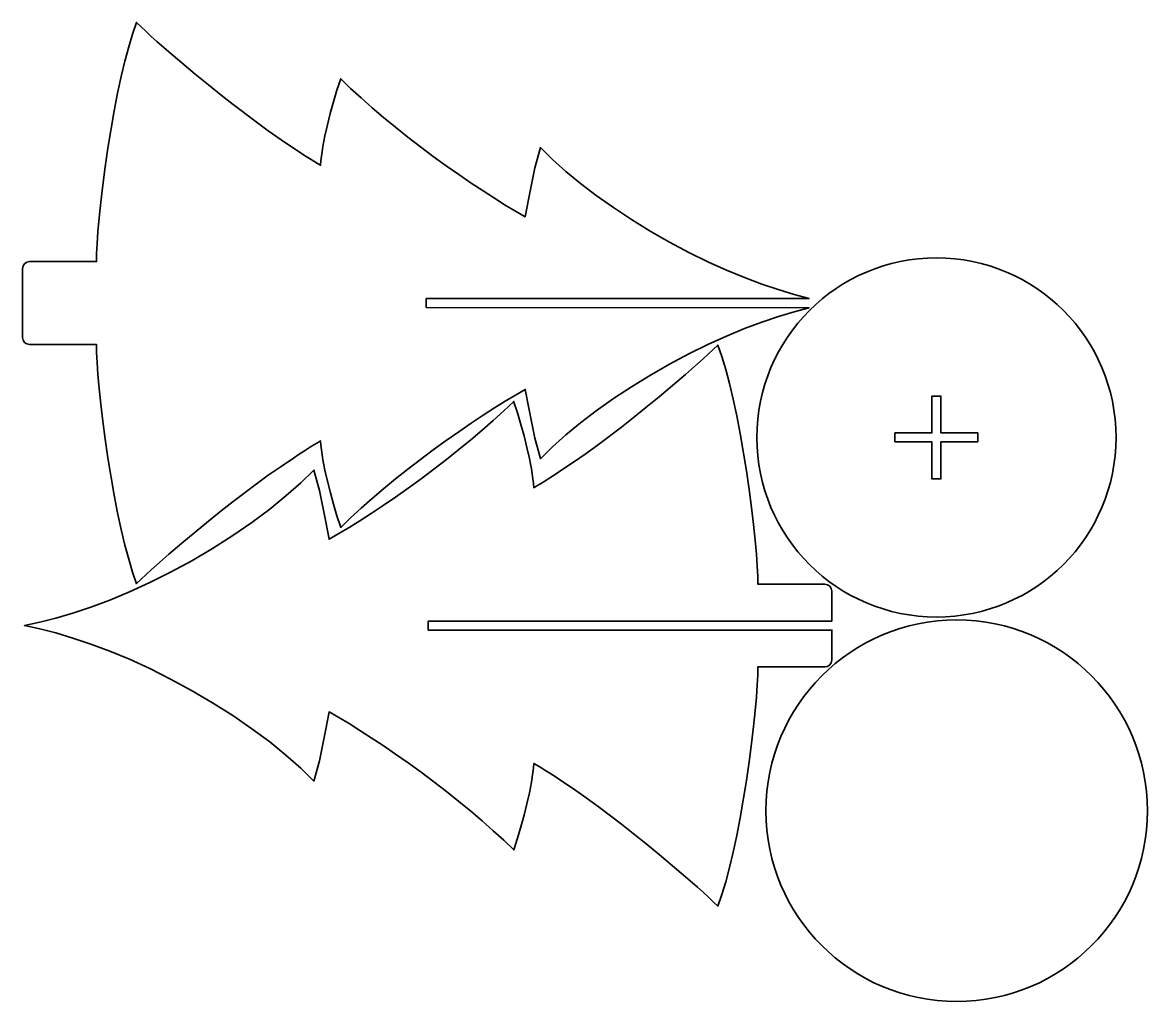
# Model space of a CAD drawing. Header units: inches. Extents: x 0 to 25.1, y 4.5 to 26.3.
import ezdxf

# ---------------------------------------------------------------- set-up
doc = ezdxf.new("R2010")
doc.units = ezdxf.units.IN
doc.header["$MEASUREMENT"] = 0
doc.layers.add('Layer 1', color=7, linetype='Continuous')

# ---------------------------------------------------------------- blocks, each defined once
blk = doc.blocks.new('block 2')
at = {"layer": 'Layer 1', "color": 1, "lineweight": 35, "true_color": 0xff1212}
blk.add_open_spline([(11.567, 16.631), (11.567, 16.631), (11.442, 17.085), (11.442, 17.085), (11.442, 17.085), (11.442, 17.085), (11.442, 17.085), (11.442, 17.085), (11.31, 17.753), (11.31, 17.753), (11.31, 17.753), (11.311, 17.753), (11.311, 17.753), (11.311, 17.753), (11.228, 18.172), (11.228, 18.172), (11.228, 18.172), (11.228, 18.171), (11.228, 18.171), (11.228, 18.171), (11.012, 18.048), (11.012, 18.048), (11.012, 18.048), (10.784, 17.911), (10.784, 17.911), (10.784, 17.911), (10.543, 17.761), (10.543, 17.761), (10.543, 17.761), (10.289, 17.597), (10.289, 17.597), (10.289, 17.597), (10.023, 17.421), (10.023, 17.421), (10.023, 17.421), (9.748, 17.232), (9.748, 17.232), (9.748, 17.232), (9.465, 17.033), (9.465, 17.033), (9.465, 17.033), (9.18, 16.827), (9.18, 16.827), (9.18, 16.827), (8.612, 16.396), (8.612, 16.396), (8.612, 16.396), (8.337, 16.178), (8.337, 16.178), (8.337, 16.178), (8.072, 15.959), (8.072, 15.959), (8.072, 15.959), (7.817, 15.742), (7.817, 15.742), (7.817, 15.742), (7.572, 15.527), (7.572, 15.527), (7.572, 15.527), (7.339, 15.313), (7.339, 15.313), (7.339, 15.313), (7.117, 15.101), (7.117, 15.101), (7.117, 15.101), (7.117, 15.101), (7.117, 15.101), (7.117, 15.101), (7.035, 15.357), (7.035, 15.357), (7.035, 15.357), (6.958, 15.614), (6.958, 15.614), (6.958, 15.614), (6.887, 15.872), (6.887, 15.872), (6.887, 15.872), (6.822, 16.126), (6.822, 16.126), (6.822, 16.126), (6.767, 16.374), (6.767, 16.374), (6.767, 16.374), (6.743, 16.493), (6.743, 16.493), (6.743, 16.493), (6.722, 16.608), (6.722, 16.608), (6.722, 16.608), (6.704, 16.719), (6.704, 16.719), (6.704, 16.719), (6.689, 16.826), (6.689, 16.826), (6.689, 16.826), (6.678, 16.929), (6.678, 16.929), (6.678, 16.929), (6.669, 17.027), (6.669, 17.027), (6.669, 17.027), (6.669, 17.027), (6.669, 17.027), (6.669, 17.027), (6.599, 16.987), (6.599, 16.987), (6.599, 16.987), (6.517, 16.937), (6.517, 16.937), (6.517, 16.937), (6.421, 16.878), (6.421, 16.878), (6.421, 16.878), (6.313, 16.808), (6.313, 16.808), (6.313, 16.808), (6.194, 16.73), (6.194, 16.73), (6.194, 16.73), (6.065, 16.645), (6.065, 16.645), (6.065, 16.645), (5.789, 16.458), (5.789, 16.458), (5.789, 16.458), (5.505, 16.26), (5.505, 16.26), (5.505, 16.26), (5.232, 16.063), (5.232, 16.063), (5.232, 16.063), (4.719, 15.674), (4.719, 15.674), (4.719, 15.674), (4.455, 15.466), (4.455, 15.466), (4.455, 15.466), (4.173, 15.239), (4.173, 15.239), (4.173, 15.239), (3.877, 14.997), (3.877, 14.997), (3.877, 14.997), (3.577, 14.748), (3.577, 14.748), (3.577, 14.748), (3.288, 14.502), (3.288, 14.502), (3.288, 14.502), (3.021, 14.268), (3.021, 14.268), (3.021, 14.268), (2.897, 14.157), (2.897, 14.157), (2.897, 14.157), (2.781, 14.049), (2.781, 14.049), (2.781, 14.049), (2.673, 13.946), (2.673, 13.946), (2.673, 13.946), (2.572, 13.847), (2.572, 13.847), (2.572, 13.847), (2.572, 13.846), (2.572, 13.846), (2.572, 13.846), (2.482, 14.104), (2.482, 14.104), (2.482, 14.104), (2.395, 14.391), (2.395, 14.391), (2.395, 14.391), (2.31, 14.707), (2.31, 14.707), (2.31, 14.707), (2.227, 15.051), (2.227, 15.051), (2.227, 15.051), (2.148, 15.422), (2.148, 15.422), (2.148, 15.422), (2.072, 15.817), (2.072, 15.817), (2.072, 15.817), (1.934, 16.647), (1.934, 16.647), (1.934, 16.647), (1.874, 17.064), (1.874, 17.064), (1.874, 17.064), (1.82, 17.468), (1.82, 17.468), (1.82, 17.468), (1.774, 17.848), (1.774, 17.848), (1.774, 17.848), (1.737, 18.195), (1.737, 18.195), (1.737, 18.195), (1.71, 18.504), (1.71, 18.504), (1.71, 18.504), (1.699, 18.643), (1.699, 18.643), (1.699, 18.643), (1.691, 18.771), (1.691, 18.771), (1.691, 18.771), (1.685, 18.888), (1.685, 18.888), (1.685, 18.888), (1.682, 18.994), (1.682, 18.994), (1.682, 18.994), (1.681, 19.089), (1.681, 19.089), (1.681, 19.089), (1.682, 19.174), (1.682, 19.174), (1.682, 19.174), (1.682, 19.174), (1.682, 19.174), (1.682, 19.174), (0.188, 19.174), (0.188, 19.174), (0.188, 19.174), (0.188, 19.174), (0.188, 19.174), (0.101, 19.174), (0.03, 19.244), (0.03, 19.331), (0.03, 19.331), (0.03, 19.331), (0.03, 19.331), (0.03, 19.331), (0.03, 19.331), (0.03, 19.331), (0.03, 19.331), (0.03, 20.097), (0.03, 20.097), (0.03, 20.097), (0.03, 20.098), (0.03, 20.098), (0.03, 20.098), (0.03, 20.864), (0.03, 20.864), (0.03, 20.864), (0.03, 20.862), (0.03, 20.862), (0.03, 20.949), (0.101, 21.02), (0.188, 21.02), (0.188, 21.02), (0.188, 21.021), (0.188, 21.021), (0.188, 21.021), (1.682, 21.021), (1.682, 21.021), (1.682, 21.021), (1.682, 21.02), (1.682, 21.02), (1.682, 21.02), (1.681, 21.105), (1.681, 21.105), (1.681, 21.105), (1.682, 21.2), (1.682, 21.2), (1.682, 21.2), (1.685, 21.306), (1.685, 21.306), (1.685, 21.306), (1.691, 21.423), (1.691, 21.423), (1.691, 21.423), (1.699, 21.551), (1.699, 21.551), (1.699, 21.551), (1.71, 21.69), (1.71, 21.69), (1.71, 21.69), (1.737, 21.999), (1.737, 21.999), (1.737, 21.999), (1.774, 22.346), (1.774, 22.346), (1.774, 22.346), (1.82, 22.726), (1.82, 22.726), (1.82, 22.726), (1.874, 23.13), (1.874, 23.13), (1.874, 23.13), (1.934, 23.547), (1.934, 23.547), (1.934, 23.547), (2.072, 24.377), (2.072, 24.377), (2.072, 24.377), (2.148, 24.772), (2.148, 24.772), (2.148, 24.772), (2.227, 25.143), (2.227, 25.143), (2.227, 25.143), (2.31, 25.487), (2.31, 25.487), (2.31, 25.487), (2.395, 25.803), (2.395, 25.803), (2.395, 25.803), (2.482, 26.09), (2.482, 26.09), (2.482, 26.09), (2.572, 26.348), (2.572, 26.348), (2.572, 26.348), (2.572, 26.348), (2.572, 26.348), (2.572, 26.348), (2.673, 26.249), (2.673, 26.249), (2.673, 26.249), (2.781, 26.146), (2.781, 26.146), (2.781, 26.146), (2.897, 26.038), (2.897, 26.038), (2.897, 26.038), (3.021, 25.927), (3.021, 25.927), (3.021, 25.927), (3.288, 25.692), (3.288, 25.692), (3.288, 25.692), (3.577, 25.447), (3.577, 25.447), (3.577, 25.447), (3.877, 25.198), (3.877, 25.198), (3.877, 25.198), (4.173, 24.956), (4.173, 24.956), (4.173, 24.956), (4.455, 24.729), (4.455, 24.729), (4.455, 24.729), (4.719, 24.521), (4.719, 24.521), (4.719, 24.521), (5.232, 24.132), (5.232, 24.132), (5.232, 24.132), (5.505, 23.935), (5.505, 23.935), (5.505, 23.935), (5.789, 23.737), (5.789, 23.737), (5.789, 23.737), (6.065, 23.55), (6.065, 23.55), (6.065, 23.55), (6.194, 23.464), (6.194, 23.464), (6.194, 23.464), (6.313, 23.386), (6.313, 23.386), (6.313, 23.386), (6.421, 23.317), (6.421, 23.317), (6.421, 23.317), (6.517, 23.257), (6.517, 23.257), (6.517, 23.257), (6.599, 23.208), (6.599, 23.208), (6.599, 23.208), (6.669, 23.168), (6.669, 23.168), (6.669, 23.168), (6.668, 23.166), (6.668, 23.166), (6.668, 23.166), (6.677, 23.265), (6.677, 23.265), (6.677, 23.265), (6.689, 23.368), (6.689, 23.368), (6.689, 23.368), (6.704, 23.475), (6.704, 23.475), (6.704, 23.475), (6.722, 23.586), (6.722, 23.586), (6.722, 23.586), (6.742, 23.701), (6.742, 23.701), (6.742, 23.701), (6.766, 23.82), (6.766, 23.82), (6.766, 23.82), (6.822, 24.067), (6.822, 24.067), (6.822, 24.067), (6.886, 24.322), (6.886, 24.322), (6.886, 24.322), (6.958, 24.58), (6.958, 24.58), (6.958, 24.58), (7.035, 24.837), (7.035, 24.837), (7.035, 24.837), (7.117, 25.093), (7.117, 25.093), (7.117, 25.093), (7.117, 25.093), (7.117, 25.093), (7.117, 25.093), (7.339, 24.881), (7.339, 24.881), (7.339, 24.881), (7.572, 24.666), (7.572, 24.666), (7.572, 24.666), (7.816, 24.45), (7.816, 24.45), (7.816, 24.45), (8.071, 24.233), (8.071, 24.233), (8.071, 24.233), (8.337, 24.015), (8.337, 24.015), (8.337, 24.015), (8.612, 23.796), (8.612, 23.796), (8.612, 23.796), (9.179, 23.366), (9.179, 23.366), (9.179, 23.366), (9.465, 23.158), (9.465, 23.158), (9.465, 23.158), (9.748, 22.959), (9.748, 22.959), (9.748, 22.959), (10.023, 22.771), (10.023, 22.771), (10.023, 22.771), (10.289, 22.594), (10.289, 22.594), (10.289, 22.594), (10.543, 22.431), (10.543, 22.431), (10.543, 22.431), (10.784, 22.281), (10.784, 22.281), (10.784, 22.281), (11.012, 22.144), (11.012, 22.144), (11.012, 22.144), (11.228, 22.02), (11.228, 22.02), (11.228, 22.02), (11.228, 22.021), (11.228, 22.021), (11.228, 22.021), (11.31, 22.441), (11.31, 22.441), (11.31, 22.441), (11.31, 22.441), (11.31, 22.441), (11.31, 22.441), (11.442, 23.108), (11.442, 23.108), (11.442, 23.108), (11.442, 23.108), (11.442, 23.108), (11.442, 23.108), (11.567, 23.563), (11.567, 23.563), (11.567, 23.563), (11.566, 23.562), (11.566, 23.562), (11.566, 23.562), (11.833, 23.298), (11.833, 23.298), (11.833, 23.298), (12.129, 23.032), (12.129, 23.032), (12.129, 23.032), (12.456, 22.764), (12.456, 22.764), (12.456, 22.764), (12.81, 22.494), (12.81, 22.494), (12.81, 22.494), (13.192, 22.224), (13.192, 22.224), (13.192, 22.224), (13.594, 21.959), (13.594, 21.959), (13.594, 21.959), (14.013, 21.701), (14.013, 21.701), (14.013, 21.701), (14.441, 21.456), (14.441, 21.456), (14.441, 21.456), (14.871, 21.227), (14.871, 21.227), (14.871, 21.227), (15.295, 21.019), (15.295, 21.019), (15.295, 21.019), (15.709, 20.832), (15.709, 20.832), (15.709, 20.832), (16.111, 20.666), (16.111, 20.666), (16.111, 20.666), (16.496, 20.521), (16.496, 20.521), (16.496, 20.521), (16.865, 20.396), (16.865, 20.396), (16.865, 20.396), (17.217, 20.289), (17.217, 20.289), (17.217, 20.289), (17.551, 20.199), (17.551, 20.199), (17.551, 20.199), (17.552, 20.2), (17.552, 20.2), (17.552, 20.2), (9.022, 20.197), (9.022, 20.197), (9.022, 20.197), (9.022, 20.197), (9.022, 20.197), (9.022, 20.197), (9.022, 20.097), (9.022, 20.097), (9.022, 20.097), (9.022, 20.097), (9.022, 20.097), (9.022, 20.097), (9.022, 19.996), (9.022, 19.996), (9.022, 19.996), (9.022, 19.996), (9.022, 19.996), (9.022, 19.996), (17.552, 19.994), (17.552, 19.994), (17.552, 19.994), (17.552, 19.994), (17.552, 19.994), (17.552, 19.994), (17.217, 19.904), (17.217, 19.904), (17.217, 19.904), (16.866, 19.797), (16.866, 19.797), (16.866, 19.797), (16.497, 19.672), (16.497, 19.672), (16.497, 19.672), (16.111, 19.527), (16.111, 19.527), (16.111, 19.527), (15.71, 19.361), (15.71, 19.361), (15.71, 19.361), (15.296, 19.173), (15.296, 19.173), (15.296, 19.173), (14.872, 18.965), (14.872, 18.965), (14.872, 18.965), (14.442, 18.736), (14.442, 18.736), (14.442, 18.736), (14.015, 18.491), (14.015, 18.491), (14.015, 18.491), (13.595, 18.233), (13.595, 18.233), (13.595, 18.233), (13.193, 17.968), (13.193, 17.968), (13.193, 17.968), (12.811, 17.699), (12.811, 17.699), (12.811, 17.699), (12.457, 17.429), (12.457, 17.429), (12.457, 17.429), (12.131, 17.16), (12.131, 17.16), (12.131, 17.16), (11.833, 16.894), (11.833, 16.894), (11.833, 16.894), (11.566, 16.63), (11.566, 16.63), (11.566, 16.63), (11.567, 16.631), (11.567, 16.631)], degree=3, knots=[0, 0, 0, 0, 1, 1, 1, 2, 2, 2, 3, 3, 3, 4, 4, 4, 5, 5, 5, 6, 6, 6, 7, 7, 7, 8, 8, 8, 9, 9, 9, 10, 10, 10, 11, 11, 11, 12, 12, 12, 13, 13, 13, 14, 14, 14, 15, 15, 15, 16, 16, 16, 17, 17, 17, 18, 18, 18, 19, 19, 19, 20, 20, 20, 21, 21, 21, 22, 22, 22, 23, 23, 23, 24, 24, 24, 25, 25, 25, 26, 26, 26, 27, 27, 27, 28, 28, 28, 29, 29, 29, 30, 30, 30, 31, 31, 31, 32, 32, 32, 33, 33, 33, 34, 34, 34, 35, 35, 35, 36, 36, 36, 37, 37, 37, 38, 38, 38, 39, 39, 39, 40, 40, 40, 41, 41, 41, 42, 42, 42, 43, 43, 43, 44, 44, 44, 45, 45, 45, 46, 46, 46, 47, 47, 47, 48, 48, 48, 49, 49, 49, 50, 50, 50, 51, 51, 51, 52, 52, 52, 53, 53, 53, 54, 54, 54, 55, 55, 55, 56, 56, 56, 57, 57, 57, 58, 58, 58, 59, 59, 59, 60, 60, 60, 61, 61, 61, 62, 62, 62, 63, 63, 63, 64, 64, 64, 65, 65, 65, 66, 66, 66, 67, 67, 67, 68, 68, 68, 69, 69, 69, 70, 70, 70, 71, 71, 71, 72, 72, 72, 73, 73, 73, 74, 74, 74, 75, 75, 75, 76, 76, 76, 77, 77, 77, 78, 78, 78, 79, 79, 79, 80, 80, 80, 81, 81, 81, 82, 82, 82, 83, 83, 83, 84, 84, 84, 85, 85, 85, 86, 86, 86, 87, 87, 87, 88, 88, 88, 89, 89, 89, 90, 90, 90, 91, 91, 91, 92, 92, 92, 93, 93, 93, 94, 94, 94, 95, 95, 95, 96, 96, 96, 97, 97, 97, 98, 98, 98, 99, 99, 99, 100, 100, 100, 101, 101, 101, 102, 102, 102, 103, 103, 103, 104, 104, 104, 105, 105, 105, 106, 106, 106, 107, 107, 107, 108, 108, 108, 109, 109, 109, 110, 110, 110, 111, 111, 111, 112, 112, 112, 113, 113, 113, 114, 114, 114, 115, 115, 115, 116, 116, 116, 117, 117, 117, 118, 118, 118, 119, 119, 119, 120, 120, 120, 121, 121, 121, 122, 122, 122, 123, 123, 123, 124, 124, 124, 125, 125, 125, 126, 126, 126, 127, 127, 127, 128, 128, 128, 129, 129, 129, 130, 130, 130, 131, 131, 131, 132, 132, 132, 133, 133, 133, 134, 134, 134, 135, 135, 135, 136, 136, 136, 137, 137, 137, 138, 138, 138, 139, 139, 139, 140, 140, 140, 141, 141, 141, 142, 142, 142, 143, 143, 143, 144, 144, 144, 145, 145, 145, 146, 146, 146, 147, 147, 147, 148, 148, 148, 149, 149, 149, 150, 150, 150, 151, 151, 151, 152, 152, 152, 153, 153, 153, 154, 154, 154, 155, 155, 155, 156, 156, 156, 157, 157, 157, 158, 158, 158, 159, 159, 159, 160, 160, 160, 161, 161, 161, 162, 162, 162, 163, 163, 163, 164, 164, 164, 165, 165, 165, 166, 166, 166, 167, 167, 167, 168, 168, 168, 169, 169, 169, 170, 170, 170, 171, 171, 171, 172, 172, 172, 173, 173, 173, 174, 174, 174, 175, 175, 175, 176, 176, 176, 177, 177, 177, 178, 178, 178, 179, 179, 179, 180, 180, 180, 181, 181, 181, 182, 182, 182, 183, 183, 183, 184, 184, 184, 185, 185, 185, 186, 186, 186, 187, 187, 187, 188, 188, 188, 189, 189, 189, 190, 190, 190, 191, 191, 191, 192, 192, 192, 193, 193, 193, 194, 194, 194, 195, 195, 195, 196, 196, 196, 197, 197, 197, 198, 198, 198, 199, 199, 199, 200, 200, 200, 201, 201, 201, 202, 202, 202, 203, 203, 203, 203], dxfattribs=at)
blk = doc.blocks.new('block 3')
at = {"layer": 'Layer 1', "color": 1, "lineweight": 35, "true_color": 0xff1212}
blk.add_open_spline([(18.057, 12.812), (18.057, 12.812), (18.057, 12.147), (18.057, 12.147), (18.057, 12.147), (18.057, 12.147), (18.057, 12.147), (18.057, 12.06), (17.986, 11.99), (17.899, 11.99), (17.899, 11.99), (17.899, 11.99), (17.899, 11.99), (17.899, 11.99), (17.899, 11.99), (17.899, 11.99), (17.899, 11.99), (16.406, 11.99), (16.406, 11.99), (16.406, 11.99), (16.406, 11.989), (16.406, 11.989), (16.406, 11.989), (16.407, 11.905), (16.407, 11.905), (16.407, 11.905), (16.406, 11.809), (16.406, 11.809), (16.406, 11.809), (16.402, 11.703), (16.402, 11.703), (16.402, 11.703), (16.397, 11.586), (16.397, 11.586), (16.397, 11.586), (16.389, 11.458), (16.389, 11.458), (16.389, 11.458), (16.378, 11.32), (16.378, 11.32), (16.378, 11.32), (16.35, 11.011), (16.35, 11.011), (16.35, 11.011), (16.313, 10.663), (16.313, 10.663), (16.313, 10.663), (16.268, 10.283), (16.268, 10.283), (16.268, 10.283), (16.214, 9.879), (16.214, 9.879), (16.214, 9.879), (16.154, 9.463), (16.154, 9.463), (16.154, 9.463), (16.016, 8.632), (16.016, 8.632), (16.016, 8.632), (15.94, 8.238), (15.94, 8.238), (15.94, 8.238), (15.861, 7.866), (15.861, 7.866), (15.861, 7.866), (15.778, 7.522), (15.778, 7.522), (15.778, 7.522), (15.693, 7.206), (15.693, 7.206), (15.693, 7.206), (15.606, 6.919), (15.606, 6.919), (15.606, 6.919), (15.516, 6.662), (15.516, 6.662), (15.516, 6.662), (15.516, 6.662), (15.516, 6.662), (15.516, 6.662), (15.415, 6.761), (15.415, 6.761), (15.415, 6.761), (15.307, 6.864), (15.307, 6.864), (15.307, 6.864), (15.191, 6.971), (15.191, 6.971), (15.191, 6.971), (15.067, 7.082), (15.067, 7.082), (15.067, 7.082), (14.8, 7.317), (14.8, 7.317), (14.8, 7.317), (14.511, 7.563), (14.511, 7.563), (14.511, 7.563), (14.211, 7.812), (14.211, 7.812), (14.211, 7.812), (13.914, 8.054), (13.914, 8.054), (13.914, 8.054), (13.633, 8.281), (13.633, 8.281), (13.633, 8.281), (13.369, 8.489), (13.369, 8.489), (13.369, 8.489), (12.856, 8.878), (12.856, 8.878), (12.856, 8.878), (12.582, 9.075), (12.582, 9.075), (12.582, 9.075), (12.3, 9.274), (12.3, 9.274), (12.3, 9.274), (12.023, 9.461), (12.023, 9.461), (12.023, 9.461), (11.894, 9.547), (11.894, 9.547), (11.894, 9.547), (11.775, 9.624), (11.775, 9.624), (11.775, 9.624), (11.667, 9.694), (11.667, 9.694), (11.667, 9.694), (11.572, 9.753), (11.572, 9.753), (11.572, 9.753), (11.489, 9.803), (11.489, 9.803), (11.489, 9.803), (11.42, 9.843), (11.42, 9.843), (11.42, 9.843), (11.419, 9.843), (11.419, 9.843), (11.419, 9.843), (11.41, 9.744), (11.41, 9.744), (11.41, 9.744), (11.398, 9.642), (11.398, 9.642), (11.398, 9.642), (11.383, 9.535), (11.383, 9.535), (11.383, 9.535), (11.366, 9.424), (11.366, 9.424), (11.366, 9.424), (11.345, 9.308), (11.345, 9.308), (11.345, 9.308), (11.321, 9.189), (11.321, 9.189), (11.321, 9.189), (11.266, 8.942), (11.266, 8.942), (11.266, 8.942), (11.201, 8.687), (11.201, 8.687), (11.201, 8.687), (11.129, 8.43), (11.129, 8.43), (11.129, 8.43), (11.052, 8.173), (11.052, 8.173), (11.052, 8.173), (10.971, 7.916), (10.971, 7.916), (10.971, 7.916), (10.971, 7.916), (10.971, 7.916), (10.971, 7.916), (10.749, 8.128), (10.749, 8.128), (10.749, 8.128), (10.516, 8.343), (10.516, 8.343), (10.516, 8.343), (10.272, 8.559), (10.272, 8.559), (10.272, 8.559), (10.017, 8.776), (10.017, 8.776), (10.017, 8.776), (9.751, 8.995), (9.751, 8.995), (9.751, 8.995), (9.476, 9.213), (9.476, 9.213), (9.476, 9.213), (8.909, 9.644), (8.909, 9.644), (8.909, 9.644), (8.623, 9.851), (8.623, 9.851), (8.623, 9.851), (8.34, 10.05), (8.34, 10.05), (8.34, 10.05), (8.065, 10.239), (8.065, 10.239), (8.065, 10.239), (7.799, 10.414), (7.799, 10.414), (7.799, 10.414), (7.546, 10.578), (7.546, 10.578), (7.546, 10.578), (7.304, 10.728), (7.304, 10.728), (7.304, 10.728), (7.076, 10.865), (7.076, 10.865), (7.076, 10.865), (6.86, 10.988), (6.86, 10.988), (6.86, 10.988), (6.86, 10.988), (6.86, 10.988), (6.86, 10.988), (6.778, 10.569), (6.778, 10.569), (6.778, 10.569), (6.778, 10.569), (6.778, 10.569), (6.778, 10.569), (6.646, 9.901), (6.646, 9.901), (6.646, 9.901), (6.646, 9.901), (6.646, 9.901), (6.646, 9.901), (6.521, 9.447), (6.521, 9.447), (6.521, 9.447), (6.521, 9.447), (6.521, 9.447), (6.521, 9.447), (6.228, 9.735), (6.228, 9.735), (6.228, 9.735), (5.899, 10.025), (5.899, 10.025), (5.899, 10.025), (5.536, 10.319), (5.536, 10.319), (5.536, 10.319), (5.139, 10.614), (5.139, 10.614), (5.139, 10.614), (4.712, 10.907), (4.712, 10.907), (4.712, 10.907), (4.262, 11.193), (4.262, 11.193), (4.262, 11.193), (3.798, 11.467), (3.798, 11.467), (3.798, 11.467), (3.33, 11.722), (3.33, 11.722), (3.33, 11.722), (2.865, 11.955), (2.865, 11.955), (2.865, 11.955), (2.411, 12.163), (2.411, 12.163), (2.411, 12.163), (1.972, 12.344), (1.972, 12.344), (1.972, 12.344), (1.552, 12.501), (1.552, 12.501), (1.552, 12.501), (1.152, 12.635), (1.152, 12.635), (1.152, 12.635), (0.773, 12.747), (0.773, 12.747), (0.773, 12.747), (0.413, 12.84), (0.413, 12.84), (0.413, 12.84), (0.074, 12.913), (0.074, 12.913), (0.074, 12.913), (0.075, 12.913), (0.075, 12.913), (0.075, 12.913), (0.414, 12.986), (0.414, 12.986), (0.414, 12.986), (0.773, 13.078), (0.773, 13.078), (0.773, 13.078), (1.152, 13.19), (1.152, 13.19), (1.152, 13.19), (1.552, 13.324), (1.552, 13.324), (1.552, 13.324), (1.972, 13.481), (1.972, 13.481), (1.972, 13.481), (2.411, 13.663), (2.411, 13.663), (2.411, 13.663), (2.865, 13.87), (2.865, 13.87), (2.865, 13.87), (3.33, 14.103), (3.33, 14.103), (3.33, 14.103), (3.799, 14.358), (3.799, 14.358), (3.799, 14.358), (4.263, 14.632), (4.263, 14.632), (4.263, 14.632), (4.713, 14.919), (4.713, 14.919), (4.713, 14.919), (5.14, 15.211), (5.14, 15.211), (5.14, 15.211), (5.537, 15.506), (5.537, 15.506), (5.537, 15.506), (5.899, 15.8), (5.899, 15.8), (5.899, 15.8), (6.228, 16.091), (6.228, 16.091), (6.228, 16.091), (6.521, 16.378), (6.521, 16.378), (6.521, 16.378), (6.521, 16.378), (6.521, 16.378), (6.521, 16.378), (6.646, 15.924), (6.646, 15.924), (6.646, 15.924), (6.646, 15.924), (6.646, 15.924), (6.646, 15.924), (6.777, 15.257), (6.777, 15.257), (6.777, 15.257), (6.778, 15.257), (6.778, 15.257), (6.778, 15.257), (6.86, 14.837), (6.86, 14.837), (6.86, 14.837), (6.86, 14.837), (6.86, 14.837), (6.86, 14.837), (7.076, 14.961), (7.076, 14.961), (7.076, 14.961), (7.305, 15.098), (7.305, 15.098), (7.305, 15.098), (7.546, 15.248), (7.546, 15.248), (7.546, 15.248), (7.799, 15.411), (7.799, 15.411), (7.799, 15.411), (8.065, 15.588), (8.065, 15.588), (8.065, 15.588), (8.34, 15.776), (8.34, 15.776), (8.34, 15.776), (8.623, 15.975), (8.623, 15.975), (8.623, 15.975), (8.909, 16.183), (8.909, 16.183), (8.909, 16.183), (9.476, 16.613), (9.476, 16.613), (9.476, 16.613), (9.751, 16.832), (9.751, 16.832), (9.751, 16.832), (10.017, 17.05), (10.017, 17.05), (10.017, 17.05), (10.272, 17.267), (10.272, 17.267), (10.272, 17.267), (10.516, 17.482), (10.516, 17.482), (10.516, 17.482), (10.749, 17.696), (10.749, 17.696), (10.749, 17.696), (10.971, 17.908), (10.971, 17.908), (10.971, 17.908), (10.97, 17.909), (10.97, 17.909), (10.97, 17.909), (11.052, 17.653), (11.052, 17.653), (11.052, 17.653), (11.13, 17.395), (11.13, 17.395), (11.13, 17.395), (11.201, 17.138), (11.201, 17.138), (11.201, 17.138), (11.266, 16.883), (11.266, 16.883), (11.266, 16.883), (11.322, 16.636), (11.322, 16.636), (11.322, 16.636), (11.345, 16.517), (11.345, 16.517), (11.345, 16.517), (11.366, 16.402), (11.366, 16.402), (11.366, 16.402), (11.384, 16.29), (11.384, 16.29), (11.384, 16.29), (11.399, 16.183), (11.399, 16.183), (11.399, 16.183), (11.41, 16.081), (11.41, 16.081), (11.41, 16.081), (11.419, 15.982), (11.419, 15.982), (11.419, 15.982), (11.419, 15.982), (11.419, 15.982), (11.419, 15.982), (11.489, 16.022), (11.489, 16.022), (11.489, 16.022), (11.571, 16.072), (11.571, 16.072), (11.571, 16.072), (11.667, 16.132), (11.667, 16.132), (11.667, 16.132), (11.775, 16.201), (11.775, 16.201), (11.775, 16.201), (11.894, 16.279), (11.894, 16.279), (11.894, 16.279), (12.023, 16.364), (12.023, 16.364), (12.023, 16.364), (12.3, 16.552), (12.3, 16.552), (12.3, 16.552), (12.583, 16.749), (12.583, 16.749), (12.583, 16.749), (12.857, 16.946), (12.857, 16.946), (12.857, 16.946), (13.37, 17.335), (13.37, 17.335), (13.37, 17.335), (13.634, 17.543), (13.634, 17.543), (13.634, 17.543), (13.915, 17.77), (13.915, 17.77), (13.915, 17.77), (14.212, 18.012), (14.212, 18.012), (14.212, 18.012), (14.511, 18.262), (14.511, 18.262), (14.511, 18.262), (14.8, 18.508), (14.8, 18.508), (14.8, 18.508), (15.067, 18.742), (15.067, 18.742), (15.067, 18.742), (15.19, 18.853), (15.19, 18.853), (15.19, 18.853), (15.306, 18.961), (15.306, 18.961), (15.306, 18.961), (15.415, 19.064), (15.415, 19.064), (15.415, 19.064), (15.516, 19.163), (15.516, 19.163), (15.516, 19.163), (15.517, 19.163), (15.517, 19.163), (15.517, 19.163), (15.606, 18.905), (15.606, 18.905), (15.606, 18.905), (15.694, 18.618), (15.694, 18.618), (15.694, 18.618), (15.779, 18.303), (15.779, 18.303), (15.779, 18.303), (15.861, 17.958), (15.861, 17.958), (15.861, 17.958), (15.94, 17.587), (15.94, 17.587), (15.94, 17.587), (16.016, 17.193), (16.016, 17.193), (16.016, 17.193), (16.154, 16.362), (16.154, 16.362), (16.154, 16.362), (16.215, 15.945), (16.215, 15.945), (16.215, 15.945), (16.268, 15.542), (16.268, 15.542), (16.268, 15.542), (16.314, 15.161), (16.314, 15.161), (16.314, 15.161), (16.351, 14.814), (16.351, 14.814), (16.351, 14.814), (16.378, 14.505), (16.378, 14.505), (16.378, 14.505), (16.389, 14.366), (16.389, 14.366), (16.389, 14.366), (16.397, 14.238), (16.397, 14.238), (16.397, 14.238), (16.403, 14.121), (16.403, 14.121), (16.403, 14.121), (16.406, 14.015), (16.406, 14.015), (16.406, 14.015), (16.407, 13.92), (16.407, 13.92), (16.407, 13.92), (16.406, 13.836), (16.406, 13.836), (16.406, 13.836), (16.406, 13.836), (16.406, 13.836), (16.406, 13.836), (17.899, 13.836), (17.899, 13.836), (17.899, 13.836), (17.899, 13.836), (17.899, 13.836), (17.986, 13.836), (18.057, 13.765), (18.057, 13.678), (18.057, 13.678), (18.057, 13.678), (18.057, 13.677), (18.057, 13.677), (18.057, 13.678), (18.057, 13.678), (18.057, 13.678), (18.057, 13.013), (18.057, 13.013), (18.057, 13.013), (18.058, 13.013), (18.058, 13.013), (18.058, 13.013), (9.066, 13.013), (9.066, 13.013), (9.066, 13.013), (9.066, 13.013), (9.066, 13.013), (9.066, 13.013), (9.066, 12.913), (9.066, 12.913), (9.066, 12.913), (9.066, 12.913), (9.066, 12.913), (9.066, 12.913), (9.066, 12.812), (9.066, 12.812), (9.066, 12.812), (9.066, 12.812), (9.066, 12.812), (9.066, 12.812), (18.058, 12.812), (18.058, 12.812), (18.058, 12.812), (18.057, 12.812), (18.057, 12.812)], degree=3, knots=[0, 0, 0, 0, 1, 1, 1, 2, 2, 2, 3, 3, 3, 4, 4, 4, 5, 5, 5, 6, 6, 6, 7, 7, 7, 8, 8, 8, 9, 9, 9, 10, 10, 10, 11, 11, 11, 12, 12, 12, 13, 13, 13, 14, 14, 14, 15, 15, 15, 16, 16, 16, 17, 17, 17, 18, 18, 18, 19, 19, 19, 20, 20, 20, 21, 21, 21, 22, 22, 22, 23, 23, 23, 24, 24, 24, 25, 25, 25, 26, 26, 26, 27, 27, 27, 28, 28, 28, 29, 29, 29, 30, 30, 30, 31, 31, 31, 32, 32, 32, 33, 33, 33, 34, 34, 34, 35, 35, 35, 36, 36, 36, 37, 37, 37, 38, 38, 38, 39, 39, 39, 40, 40, 40, 41, 41, 41, 42, 42, 42, 43, 43, 43, 44, 44, 44, 45, 45, 45, 46, 46, 46, 47, 47, 47, 48, 48, 48, 49, 49, 49, 50, 50, 50, 51, 51, 51, 52, 52, 52, 53, 53, 53, 54, 54, 54, 55, 55, 55, 56, 56, 56, 57, 57, 57, 58, 58, 58, 59, 59, 59, 60, 60, 60, 61, 61, 61, 62, 62, 62, 63, 63, 63, 64, 64, 64, 65, 65, 65, 66, 66, 66, 67, 67, 67, 68, 68, 68, 69, 69, 69, 70, 70, 70, 71, 71, 71, 72, 72, 72, 73, 73, 73, 74, 74, 74, 75, 75, 75, 76, 76, 76, 77, 77, 77, 78, 78, 78, 79, 79, 79, 80, 80, 80, 81, 81, 81, 82, 82, 82, 83, 83, 83, 84, 84, 84, 85, 85, 85, 86, 86, 86, 87, 87, 87, 88, 88, 88, 89, 89, 89, 90, 90, 90, 91, 91, 91, 92, 92, 92, 93, 93, 93, 94, 94, 94, 95, 95, 95, 96, 96, 96, 97, 97, 97, 98, 98, 98, 99, 99, 99, 100, 100, 100, 101, 101, 101, 102, 102, 102, 103, 103, 103, 104, 104, 104, 105, 105, 105, 106, 106, 106, 107, 107, 107, 108, 108, 108, 109, 109, 109, 110, 110, 110, 111, 111, 111, 112, 112, 112, 113, 113, 113, 114, 114, 114, 115, 115, 115, 116, 116, 116, 117, 117, 117, 118, 118, 118, 119, 119, 119, 120, 120, 120, 121, 121, 121, 122, 122, 122, 123, 123, 123, 124, 124, 124, 125, 125, 125, 126, 126, 126, 127, 127, 127, 128, 128, 128, 129, 129, 129, 130, 130, 130, 131, 131, 131, 132, 132, 132, 133, 133, 133, 134, 134, 134, 135, 135, 135, 136, 136, 136, 137, 137, 137, 138, 138, 138, 139, 139, 139, 140, 140, 140, 141, 141, 141, 142, 142, 142, 143, 143, 143, 144, 144, 144, 145, 145, 145, 146, 146, 146, 147, 147, 147, 148, 148, 148, 149, 149, 149, 150, 150, 150, 151, 151, 151, 152, 152, 152, 153, 153, 153, 154, 154, 154, 155, 155, 155, 156, 156, 156, 157, 157, 157, 158, 158, 158, 159, 159, 159, 160, 160, 160, 161, 161, 161, 162, 162, 162, 163, 163, 163, 164, 164, 164, 165, 165, 165, 166, 166, 166, 167, 167, 167, 168, 168, 168, 169, 169, 169, 170, 170, 170, 171, 171, 171, 172, 172, 172, 173, 173, 173, 174, 174, 174, 175, 175, 175, 176, 176, 176, 177, 177, 177, 178, 178, 178, 179, 179, 179, 180, 180, 180, 181, 181, 181, 182, 182, 182, 183, 183, 183, 184, 184, 184, 185, 185, 185, 186, 186, 186, 187, 187, 187, 188, 188, 188, 189, 189, 189, 190, 190, 190, 191, 191, 191, 192, 192, 192, 193, 193, 193, 194, 194, 194, 195, 195, 195, 196, 196, 196, 197, 197, 197, 198, 198, 198, 199, 199, 199, 200, 200, 200, 201, 201, 201, 202, 202, 202, 203, 203, 203, 204, 204, 204, 204], dxfattribs=at)
blk = doc.blocks.new('block 4')
at = {"layer": 'Layer 1', "color": 1, "lineweight": 35, "true_color": 0xff1212}
blk.add_lwpolyline([(19.464, 17.004), (19.464, 17.103), (19.464, 17.203), (20.288, 17.203), (20.288, 18.025), (20.387, 18.025), (20.485, 18.025), (20.485, 17.203), (21.309, 17.203), (21.309, 17.103), (21.309, 17.004), (20.485, 17.004), (20.485, 16.18), (20.387, 16.18), (20.288, 16.18), (20.288, 17.004), (19.464, 17.004)], dxfattribs=at)
blk.add_open_spline([(20.387, 21.103), (22.596, 21.103), (24.387, 19.312), (24.387, 17.103), (24.387, 14.893), (22.596, 13.103), (20.387, 13.103), (18.177, 13.103), (16.387, 14.893), (16.387, 17.103), (16.387, 19.312), (18.177, 21.103), (20.387, 21.103)], degree=3, knots=[0, 0, 0, 0, 1, 1, 1, 2, 2, 2, 3, 3, 3, 4, 4, 4, 4], dxfattribs=at)
blk = doc.blocks.new('block 5')
at = {"layer": 'Layer 1', "color": 1, "lineweight": 35, "true_color": 0xff1212}
blk.add_open_spline([(16.588, 8.787), (16.588, 11.135), (18.491, 13.037), (20.838, 13.037), (23.185, 13.037), (25.088, 11.135), (25.088, 8.787), (25.088, 6.44), (23.185, 4.537), (20.838, 4.537), (18.491, 4.537), (16.588, 6.44), (16.588, 8.787)], degree=3, knots=[0, 0, 0, 0, 1, 1, 1, 2, 2, 2, 3, 3, 3, 4, 4, 4, 4], dxfattribs=at)

msp = doc.modelspace()

# ---------------------------------------------------------------- block references
at = {"layer": 'Layer 1'}
for name in ['block 2', 'block 4', 'block 3', 'block 5']:
    msp.add_blockref(name, (0, 0), dxfattribs=at)

doc.saveas('drawing.dxf')
